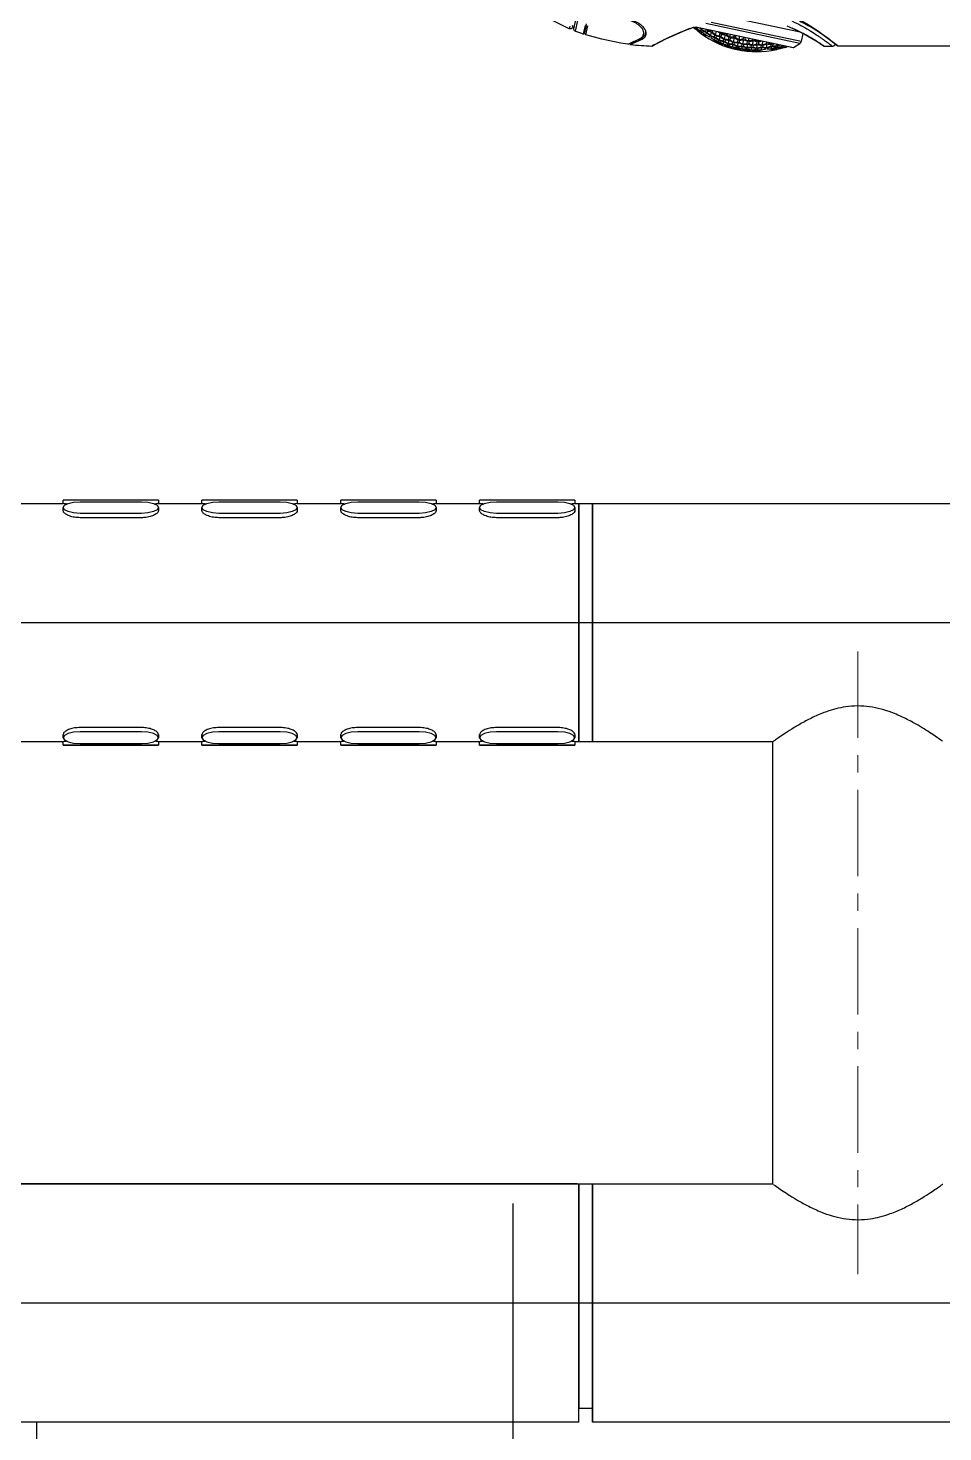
# Model space of a CAD drawing. Header units: millimetres. Extents: x 0 to 4679, y -4094 to -981.
# Drawn here: x 4151.5 to 4285.9, y -3221.5 to -3015.2 of the extents above; entities that cross this region are included whole.
import ezdxf
from ezdxf.lldxf.tags import DXFTag

# ---------------------------------------------------------------- set-up
doc = ezdxf.new("R2010")
doc.units = ezdxf.units.MM
doc.linetypes.add('CENTERX2', pattern=[20.32, 12.7, -2.54, 2.54, -2.54])
doc.layers.add('내부선 및 부속', color=4, linetype='Continuous')
doc.layers.add('중심선', color=1, linetype='DASHED')
tags = doc.linetypes.add('DASHDOT', pattern=[70, 31, -13, 13, -13]).pattern_tags.tags
tags[10:11] = [DXFTag(74, 4), DXFTag(75, 0), DXFTag(340, '0'), DXFTag(46, 0.0), DXFTag(50, 0.0), DXFTag(44, 0.0), DXFTag(45, 0.0)]
tags[8:9] = [DXFTag(74, 4), DXFTag(75, 0), DXFTag(340, '0'), DXFTag(46, 0.0), DXFTag(50, 0.0), DXFTag(44, 0.0), DXFTag(45, 0.0)]
tags[6:7] = [DXFTag(74, 4), DXFTag(75, 0), DXFTag(340, '0'), DXFTag(46, 0.0), DXFTag(50, 0.0), DXFTag(44, 0.0), DXFTag(45, 0.0)]
tags[4:5] = [DXFTag(74, 4), DXFTag(75, 0), DXFTag(340, '0'), DXFTag(46, 0.0), DXFTag(50, 0.0), DXFTag(44, 0.0), DXFTag(45, 0.0)]
tags = doc.linetypes.add('DASHED', pattern=[25.72, 12.86, -12.86]).pattern_tags.tags
tags[6:7] = [DXFTag(74, 4), DXFTag(75, 0), DXFTag(340, '0'), DXFTag(46, 0.0), DXFTag(50, 0.0), DXFTag(44, 0.0), DXFTag(45, 0.0)]
tags[4:5] = [DXFTag(74, 4), DXFTag(75, 0), DXFTag(340, '0'), DXFTag(46, 0.0), DXFTag(50, 0.0), DXFTag(44, 0.0), DXFTag(45, 0.0)]

# ---------------------------------------------------------------- blocks, each defined once
blk = doc.blocks.new('844')
at = {"layer": '내부선 및 부속', "linetype": 'Continuous'}
for p, q in [((14107.6, -10128.19), (14102.99, -10125.91)), ((14107.69, -10127.79), (14107.6, -10128.19)), ((14107.62, -10128.2), (14107.6, -10128.19)), ((14107.66, -10128.2), (14107.62, -10128.2)), ((14107.69, -10128.21), (14107.66, -10128.2)), ((14107.72, -10128.21), (14107.69, -10128.21)), ((14107.76, -10128.21), (14107.72, -10128.21)), ((14107.8, -10128.2), (14107.76, -10128.21)), ((14107.83, -10128.18), (14107.8, -10128.2)), ((14107.87, -10128.17), (14107.83, -10128.18)), ((14107.9, -10128.15), (14107.87, -10128.17)), ((14107.93, -10128.12), (14107.9, -10128.15)), ((14107.95, -10128.09), (14107.93, -10128.12)), ((14107.98, -10128.05), (14107.95, -10128.09)), ((14108.22, -10128.21), (14108.07, -10127.69)), ((14108.54, -10126.66), (14108.22, -10128.21)), ((14108.52, -10128.55), (14108.87, -10126.97)), ((14109.74, -10128.74), (14109.97, -10127.68)), ((14110.09, -10127.45), (14109.84, -10128.73)), ((14110.06, -10127.71), (14109.84, -10128.73)), ((14110.04, -10129.07), (14110.34, -10127.75)), ((14125.94, -10127.97), (14124.28, -10128.6)), ((14126.15, -10127.91), (14140.52, -10130.96)), ((14126.18, -10127.9), (14140.56, -10130.95)), ((14126.31, -10128.31), (14126.34, -10128.17)), ((14126.43, -10128.21), (14126.48, -10127.98)), ((14127.12, -10128.35), (14127.17, -10128.12)), ((14141.47, -10130.36), (14127.68, -10127.43)), ((14127.84, -10128.34), (14127.85, -10128.27)), ((14141.69, -10130.05), (14128.46, -10127.24)), ((14141.55, -10128.7), (14131.96, -10126.66)), ((14140.93, -10128.39), (14139.62, -10127.82)), ((14144.85, -10129.08), (14143.23, -10127.99)), ((14109.69, -10128.96), (14109.74, -10128.74)), ((14109.83, -10128.79), (14109.84, -10128.73)), ((14109.85, -10128.87), (14109.83, -10128.79)), ((14109.88, -10128.94), (14109.85, -10128.87)), ((14109.93, -10129.01), (14109.88, -10128.94)), ((14110, -10129.05), (14109.93, -10129.01)), ((14110.04, -10129.07), (14110, -10129.05)), ((14112.37, -10129.73), (14110.04, -10129.07)), ((14115.19, -10130.3), (14112.37, -10129.73)), ((14116.21, -10130.45), (14115.19, -10130.3)), ((14116.65, -10130.3), (14116.44, -10130.39)), ((14116.57, -10130.5), (14118.21, -10129.76)), ((14116.62, -10130.31), (14116.57, -10130.5)), ((14117, -10130.14), (14116.65, -10130.3)), ((14117.48, -10129.92), (14117, -10130.14)), ((14118.06, -10129.64), (14117.48, -10129.92)), ((14117.92, -10129.66), (14118.03, -10129.6)), ((14117.99, -10129.66), (14117.92, -10129.66)), ((14118.05, -10129.64), (14117.99, -10129.66)), ((14118.4, -10129.44), (14118.05, -10129.64)), ((14118.27, -10129.51), (14118.21, -10129.76)), ((14118.65, -10129.17), (14118.4, -10129.44)), ((14118.81, -10128.88), (14118.65, -10129.17)), ((14118.83, -10128.79), (14118.81, -10128.88)), ((14118.85, -10128.68), (14118.83, -10128.79)), ((14118.83, -10128.79), (14118.83, -10128.79)), ((14120.9, -10130.15), (14120.32, -10130.45)), ((14121.74, -10129.73), (14120.9, -10130.15)), ((14122.86, -10129.2), (14121.74, -10129.73)), ((14124.28, -10128.6), (14122.86, -10129.2)), ((14126.52, -10128.32), (14126.49, -10128.45)), ((14126.91, -10128.85), (14126.9, -10128.85)), ((14126.91, -10128.85), (14126.9, -10128.87)), ((14126.96, -10128.59), (14126.91, -10128.83)), ((14126.92, -10128.83), (14126.91, -10128.83)), ((14126.98, -10128.53), (14127.02, -10128.34)), ((14127, -10128.9), (14127.06, -10128.64)), ((14127.2, -10128.47), (14127.16, -10128.67)), ((14127.57, -10129.09), (14127.55, -10129.21)), ((14127.67, -10129.11), (14127.75, -10128.73)), ((14127.68, -10128.61), (14127.73, -10128.35)), ((14127.91, -10128.47), (14127.86, -10128.73)), ((14128.23, -10129.37), (14128.27, -10129.18)), ((14128.37, -10129.18), (14128.48, -10128.66)), ((14128.41, -10128.53), (14128.44, -10128.39)), ((14128.46, -10129.28), (14128.42, -10129.47)), ((14128.64, -10128.44), (14128.59, -10128.64)), ((14128.95, -10129.37), (14129, -10129.11)), ((14128.95, -10129.84), (14129.03, -10129.47)), ((14129.04, -10129.93), (14129.02, -10130.01)), ((14129.11, -10129.1), (14129.22, -10128.56)), ((14129.19, -10129.21), (14129.13, -10129.47)), ((14129.52, -10130.03), (14129.56, -10129.85)), ((14129.67, -10129.84), (14129.77, -10129.34)), ((14129.69, -10129.22), (14129.76, -10128.9)), ((14129.75, -10129.93), (14129.71, -10130.12)), ((14129.87, -10128.86), (14129.91, -10128.71)), ((14129.95, -10128.98), (14129.88, -10129.31)), ((14130.25, -10129.97), (14130.3, -10129.72)), ((14130.26, -10130.42), (14130.33, -10130.06)), ((14130.41, -10129.69), (14130.55, -10129.04)), ((14130.5, -10129.79), (14130.44, -10130.04)), ((14130.47, -10128.91), (14130.49, -10128.83)), ((14130.69, -10128.87), (14130.67, -10128.99)), ((14130.84, -10130.55), (14130.88, -10130.37)), ((14130.99, -10130.35), (14131.09, -10129.86)), ((14131.01, -10129.75), (14131.08, -10129.43)), ((14131.19, -10129.38), (14131.28, -10129)), ((14131.27, -10129.5), (14131.21, -10129.82)), ((14131.59, -10130.41), (14131.64, -10130.17)), ((14131.75, -10130.13), (14131.89, -10129.49)), ((14131.84, -10130.22), (14131.78, -10130.47)), ((14131.81, -10129.37), (14131.86, -10129.12)), ((14132.06, -10129.16), (14132, -10129.43)), ((14132.34, -10130.71), (14132.45, -10130.22)), ((14132.36, -10130.13), (14132.43, -10129.81)), ((14132.55, -10129.75), (14132.65, -10129.29)), ((14132.63, -10129.85), (14132.56, -10130.17)), ((14133.12, -10130.42), (14133.26, -10129.78)), ((14133.17, -10129.68), (14133.23, -10129.41)), ((14133.43, -10129.45), (14133.38, -10129.71)), ((14133.75, -10130.36), (14133.81, -10130.04)), ((14133.93, -10129.96), (14134.01, -10129.58)), ((14134.02, -10130.06), (14133.95, -10130.38)), ((14134.52, -10130.56), (14134.66, -10129.92)), ((14134.57, -10129.82), (14134.6, -10129.7)), ((14134.8, -10129.75), (14134.78, -10129.83)), ((14135.16, -10130.43), (14135.23, -10130.11)), ((14135.35, -10130.02), (14135.38, -10129.87)), ((14135.44, -10130.1), (14135.37, -10130.43)), ((14135.95, -10130.55), (14136.07, -10130.02)), ((14136.61, -10130.35), (14136.65, -10130.14)), ((14136.85, -10130.18), (14136.82, -10130.32)), ((14137.42, -10130.38), (14137.44, -10130.31)), ((14140.56, -10130.95), (14141.47, -10130.36)), ((14142.11, -10128.98), (14140.93, -10128.39)), ((14141.93, -10128.89), (14141.69, -10130.05)), ((14141.94, -10128.82), (14141.97, -10128.84)), ((14143.11, -10129.55), (14142.11, -10128.98)), ((14143.9, -10130.03), (14143.11, -10129.55)), ((14144.47, -10130.4), (14143.9, -10130.03)), ((14146.03, -10129.96), (14144.85, -10129.08)), ((14146.72, -10130.5), (14146.03, -10129.96)), ((14116.21, -10130.45), (14116.35, -10130.38)), ((14116.23, -10130.45), (14116.21, -10130.45)), ((14116.3, -10130.45), (14116.23, -10130.45)), ((14116.37, -10130.43), (14116.3, -10130.45)), ((14116.35, -10130.38), (14116.35, -10130.38)), ((14116.44, -10130.39), (14116.37, -10130.43)), ((14119.72, -10130.73), (14119.84, -10130.66)), ((14119.87, -10130.69), (14119.98, -10130.63)), ((14120.32, -10130.45), (14119.98, -10130.63)), ((14130.14, -10130.5), (14130.15, -10130.42)), ((14130.35, -10130.49), (14130.33, -10130.57)), ((14131.08, -10130.43), (14131.04, -10130.61)), ((14131.47, -10130.94), (14131.49, -10130.86)), ((14131.6, -10130.85), (14131.67, -10130.49)), ((14131.69, -10130.91), (14131.67, -10130.99)), ((14132.19, -10130.92), (14132.23, -10130.74)), ((14132.43, -10130.78), (14132.39, -10130.96)), ((14132.84, -10131.24), (14132.86, -10131.16)), ((14132.95, -10130.72), (14133.01, -10130.47)), ((14132.97, -10131.14), (14133.04, -10130.78)), ((14133.06, -10131.19), (14133.04, -10131.27)), ((14133.21, -10130.5), (14133.16, -10130.75)), ((14133.58, -10131.15), (14133.62, -10130.97)), ((14133.73, -10130.93), (14133.83, -10130.44)), ((14133.82, -10130.99), (14133.78, -10131.17)), ((14134.24, -10131.4), (14134.26, -10131.32)), ((14134.35, -10130.87), (14134.4, -10130.62)), ((14134.37, -10131.29), (14134.44, -10130.93)), ((14134.46, -10131.33), (14134.45, -10131.41)), ((14134.61, -10130.63), (14134.56, -10130.88)), ((14134.99, -10131.24), (14135.03, -10131.05)), ((14135.14, -10131.01), (14135.25, -10130.5)), ((14135.24, -10131.05), (14135.2, -10131.24)), ((14135.67, -10131.42), (14135.68, -10131.34)), ((14135.78, -10130.88), (14135.83, -10130.63)), ((14135.8, -10131.3), (14135.87, -10130.93)), ((14136.05, -10130.61), (14135.99, -10130.87)), ((14136.43, -10131.18), (14136.47, -10130.99)), ((14136.59, -10130.93), (14136.7, -10130.41)), ((14136.69, -10130.97), (14136.65, -10131.15)), ((14137.24, -10130.73), (14137.3, -10130.46)), ((14137.26, -10131.15), (14137.34, -10130.77)), ((14137.33, -10131.29), (14137.36, -10131.17)), ((14137.52, -10130.43), (14137.46, -10130.69)), ((14137.91, -10130.95), (14137.95, -10130.76)), ((14137.96, -10131.23), (14138.01, -10130.97)), ((14138.07, -10131.2), (14138.06, -10131.2)), ((14138.06, -10131.24), (14138.06, -10131.22)), ((14138.08, -10131.22), (14138.06, -10131.22)), ((14138.07, -10130.68), (14138.12, -10130.45)), ((14138.12, -10130.96), (14138.07, -10131.2)), ((14138.17, -10130.71), (14138.13, -10130.91)), ((14138.61, -10131.03), (14138.64, -10130.9)), ((14138.76, -10130.83), (14138.81, -10130.6)), ((14138.86, -10130.84), (14138.83, -10130.97)), ((14139.35, -10130.91), (14139.36, -10130.88)), ((14139.48, -10130.82), (14139.49, -10130.74)), ((14139.58, -10130.81), (14139.58, -10130.84)), ((14144.8, -10130.62), (14144.47, -10130.4)), ((14144.91, -10130.69), (14144.8, -10130.62)), ((14144.94, -10130.65), (14145.08, -10130.74)), ((14145.08, -10130.74), (14146.25, -10130.74)), ((14146.94, -10130.67), (14146.72, -10130.5)), ((14146.75, -10130.43), (14146.81, -10130.48)), ((14146.9, -10130.55), (14147.13, -10130.74)), ((14147, -10130.71), (14146.94, -10130.67)), ((14147.07, -10130.74), (14147, -10130.71)), ((14147.13, -10130.74), (14147.07, -10130.74)), ((14148.38, -10130.74), (14147.13, -10130.74)), ((14154.58, -10130.74), (14148.38, -10130.74)), ((14160.67, -10130.74), (14154.58, -10130.74)), ((14171.71, -10130.74), (14160.67, -10130.74))]:
    blk.add_line(p, q, dxfattribs=at)
for centre, radius, start, end in [((14108.7, -10128.08), 0.5, 195.9377, 249.611), ((14132.43, -10119.7), 10.59, 231.6893, 234.569), ((14132.32, -10119.69), 10.5, 232.2147, 235.0948), ((14134.78, -10119.79), 11.9, 223.1175, 224.7958), ((14134.89, -10119.8), 11.93, 222.8423, 224.406), ((14134.83, -10119.85), 11.85, 224.4073, 224.8579), ((14131.88, -10119.73), 10.08, 237.3062, 238.0259), ((14131.84, -10119.79), 10, 238.0235, 240.9178), ((14135.46, -10119.93), 11.92, 222.8111, 224.8613), ((14135.57, -10119.94), 11.92, 222.8759, 224.4839), ((14135.51, -10120), 11.84, 224.4853, 224.8773), ((14136.12, -10120.07), 11.78, 223.7291, 224.5865), ((14136.22, -10120.08), 11.77, 223.9404, 224.2195), ((14136.2, -10120.1), 11.74, 224.2195, 224.5519), ((14120.75, -10095.68), 35.06, 249.5998, 251.6275), ((14051.06, -9987.38), 157.21, 294.5425, 295.1694), ((14118.13, -10128.63), 0.714, 348.6178, 357.7382), ((14118.15, -10128.63), 0.696, 347.0459, 348.5696), ((14117.96, -10128.88), 0.937, 3.0118, 5.9866), ((14132.37, -10119.78), 10.49, 234.5726, 235.2556), ((14134.26, -10119.9), 11.59, 227.2376, 227.7383), ((14134.17, -10120), 11.46, 227.7328, 230.5795), ((14134.29, -10119.99), 11.51, 227.3109, 230.1391), ((14131.96, -10119.79), 10.12, 237.4414, 240.3137), ((14135.14, -10117.57), 13.98, 233.9264, 282.0736), ((14135.14, -10117.57), 13.98, 233.9246, 282.0754), ((14134.2, -10120.1), 11.37, 230.1989, 230.7116), ((14131.92, -10119.86), 10.04, 240.3166, 241.0253), ((14132.51, -10120.04), 10.43, 238.1333, 241.5903), ((14134.93, -10120.07), 11.64, 227.4563, 227.9039), ((14131.44, -10119.78), 9.6, 243.2314, 243.9671), ((14134.86, -10120.14), 11.54, 227.9018, 230.8403), ((14134.97, -10120.14), 11.57, 227.4907, 230.4162), ((14131.52, -10119.85), 9.64, 243.3746, 246.3031), ((14131.42, -10119.82), 9.55, 243.9654, 246.9058), ((14134.89, -10120.24), 11.44, 230.4224, 230.8824), ((14131.5, -10119.9), 9.59, 246.3053, 247.0243), ((14132.07, -10120.12), 10.01, 243.9439, 247.4456), ((14135.61, -10120.2), 11.6, 227.3632, 227.7591), ((14135.52, -10120.3), 11.47, 227.7525, 230.7662), ((14131.07, -10119.75), 9.17, 249.3903, 250.1168), ((14135.66, -10120.27), 11.51, 227.3543, 230.3475), ((14131.15, -10119.82), 9.24, 249.4991, 252.534), ((14131.06, -10119.78), 9.14, 250.116, 253.1598), ((14135.57, -10120.37), 11.38, 230.354, 230.7663), ((14131.71, -10120.08), 9.7, 249.8855, 250.5479), ((14131.14, -10119.84), 9.21, 252.5354, 253.2367), ((14135.08, -10120.5), 11.17, 233.3857, 236.7147), ((14131.79, -10120.13), 9.74, 249.9677, 252.8608), ((14136.31, -10120.28), 11.47, 226.9472, 227.2896), ((14131.7, -10120.1), 9.67, 250.5473, 253.4474), ((14136.22, -10120.38), 11.33, 227.2824, 230.4037), ((14136.36, -10120.35), 11.36, 226.8914, 229.9929), ((14131.79, -10120.16), 9.72, 252.8621, 253.5084), ((14132.36, -10120.35), 10.09, 250.2256, 250.8441), ((14135.14, -10117.57), 13.86, 243.8093, 248.8577), ((14135.72, -10120.54), 11.16, 233.1757, 233.5974), ((14132.45, -10120.4), 10.12, 250.2891, 253.0872), ((14136.27, -10120.45), 11.23, 230, 230.3629), ((14132.35, -10120.38), 10.06, 250.8435, 253.6472), ((14135.66, -10120.62), 11.07, 233.5942, 236.5354), ((14131.37, -10119.99), 9.39, 256.0595, 256.6937), ((14135.77, -10120.61), 11.07, 233.1558, 236.0876), ((14131.46, -10120.03), 9.46, 256.1056, 259.1165), ((14131.37, -10119.99), 9.39, 256.694, 259.7092), ((14136.93, -10120.44), 11.08, 227.4641, 229.719), ((14132.44, -10120.43), 10.09, 253.0883, 253.697), ((14135.72, -10120.69), 10.98, 236.0913, 236.5294), ((14135.21, -10120.74), 10.92, 239.146, 239.6279), ((14137.02, -10120.45), 11.03, 228.0007, 229.3224), ((14131.46, -10120.03), 9.46, 259.1169, 259.7275), ((14132.02, -10120.28), 9.85, 256.171, 256.7726), ((14135.17, -10120.8), 10.85, 239.6257, 242.4465), ((14135.28, -10120.8), 10.85, 239.1528, 241.9658), ((14132.11, -10120.32), 9.9, 256.2108, 259.0858), ((14136.42, -10120.61), 10.97, 232.7125, 233.0914), ((14132.02, -10120.28), 9.85, 256.7729, 259.6508), ((14136.98, -10120.49), 10.98, 229.3233, 229.6299), ((14136.36, -10120.68), 10.88, 233.0879, 236.1419), ((14131.06, -10119.78), 9.15, 262.5765, 266.3432), ((14136.47, -10120.68), 10.86, 232.6526, 235.6984), ((14131.15, -10119.83), 9.24, 262.5675, 266.3004), ((14132.11, -10120.32), 9.9, 259.0861, 259.6718), ((14135.9, -10120.83), 10.77, 238.9084, 239.3615), ((14136.42, -10120.75), 10.77, 235.7025, 236.1023), ((14131.7, -10120.12), 9.66, 262.3455, 262.9042), ((14135.86, -10120.89), 10.7, 239.3592, 242.2572), ((14135.97, -10120.89), 10.69, 238.8872, 241.7785), ((14131.79, -10120.14), 9.74, 262.3492, 265.3506), ((14131.7, -10120.1), 9.68, 262.9055, 265.9073), ((14137.14, -10120.64), 10.68, 231.9298, 232.2585), ((14137.08, -10120.71), 10.58, 232.2545, 235.4743), ((14137.19, -10120.7), 10.55, 231.8201, 235.0335), ((14135.94, -10120.95), 10.63, 241.7813, 242.2507), ((14132.35, -10120.39), 10.05, 262.1961, 262.7465), ((14131.79, -10120.12), 9.76, 265.3498, 265.886), ((14132.36, -10120.37), 10.07, 262.7476, 265.6181), ((14136.6, -10120.89), 10.53, 238.4522, 238.8748), ((14137.13, -10120.78), 10.45, 235.0382, 235.3934), ((14136.57, -10120.95), 10.46, 238.8722, 241.8885), ((14131.39, -10119.82), 9.57, 268.8507, 272.5211), ((14136.67, -10120.94), 10.43, 238.398, 241.4084), ((14131.48, -10119.86), 9.64, 268.7992, 272.4416), ((14136.64, -10121), 10.36, 241.4115, 241.8556), ((14132.04, -10120.16), 9.97, 268.3638, 268.8598), ((14132.04, -10120.11), 10.02, 268.8621, 271.8646), ((14132.13, -10120.16), 10.06, 268.3399, 271.3454), ((14137.32, -10120.89), 10.17, 237.7255, 238.1116), ((14137.28, -10120.96), 10.09, 238.1086, 241.2983), ((14137.38, -10120.94), 10.05, 237.6286, 240.8142), ((14132.13, -10120.12), 10.11, 271.3437, 271.8177), ((14136.85, -10121.1), 10.13, 244.2489, 244.7235), ((14137.35, -10121.01), 9.98, 240.8179, 241.2316), ((14136.83, -10121.14), 10.08, 244.7219, 247.7188), ((14131.7, -10119.76), 10.03, 274.853, 278.4597), ((14136.93, -10121.13), 10.04, 244.2095, 247.2035), ((14131.79, -10119.8), 10.09, 274.7748, 278.3578), ((14132.36, -10120.05), 10.4, 274.2114, 277.6732), ((14137.54, -10121.13), 9.66, 243.6432, 247.2774), ((14137.65, -10121.15), 9.57, 243.4789, 247.1493), ((14132, -10119.62), 10.52, 280.6092, 284.184), ((14132.08, -10119.63), 10.61, 280.529, 284.0729), ((14137.86, -10121.25), 9.24, 249.6996, 253.4325), ((14137.96, -10121.25), 9.15, 249.6568, 253.4235), ((14132.25, -10119.45), 11.02, 286.3714, 287.9997), ((14132.33, -10119.46), 11.08, 286.281, 288.5359), ((14132.91, -10119.66), 11.31, 285.6399, 289.1151), ((14137.96, -10121.24), 9.15, 262.8412, 266.611), ((14133.13, -10119.44), 11.75, 291.4482, 292.0597), ((14133.22, -10119.46), 11.78, 291.4135, 292.2712), ((14141.2, -10129.94), 0.5, 303, 348), ((14120.61, -10097.1), 33.63, 263.1097, 268.4819), ((14137.48, -10164.3), 37.98, 117.3521, 117.6765), ((14135.24, -10120.86), 10.79, 241.9685, 242.4625), ((14132.68, -10120.54), 10.18, 256.2511, 259.6174), ((14135.14, -10117.57), 13.86, 249.7125, 254.682), ((14132.77, -10120.57), 10.21, 256.2864, 259.071), ((14132.77, -10120.57), 10.21, 259.0712, 259.6406), ((14135.45, -10120.98), 10.64, 244.865, 245.3712), ((14135.43, -10121.03), 10.59, 245.3698, 248.1613), ((14135.53, -10121.03), 10.59, 244.871, 247.6577), ((14132.45, -10120.41), 10.11, 262.2077, 265.079), ((14135.52, -10121.07), 10.54, 247.6595, 248.1773), ((14132.45, -10120.39), 10.13, 265.0784, 265.6126), ((14133.01, -10120.63), 10.32, 262.1051, 262.6517), ((14136.14, -10121.06), 10.44, 244.6394, 245.1297), ((14135.14, -10117.57), 13.86, 255.528, 260.472), ((14133.02, -10120.61), 10.34, 262.6527, 265.436), ((14133.11, -10120.64), 10.37, 262.123, 264.9079), ((14136.13, -10121.1), 10.39, 245.1282, 248.0014), ((14136.23, -10121.1), 10.37, 244.625, 247.4942), ((14133.11, -10120.62), 10.39, 264.9073, 265.4429), ((14136.21, -10121.14), 10.32, 247.4962, 248.0026), ((14135.75, -10121.16), 10.41, 250.594, 251.1287), ((14132.69, -10120.42), 10.3, 268.0468, 268.5534), ((14135.74, -10121.18), 10.39, 251.1282, 253.9058), ((14135.84, -10121.18), 10.37, 250.6073, 253.3834), ((14132.69, -10120.37), 10.35, 268.5554, 271.4324), ((14132.79, -10120.42), 10.37, 268.0414, 270.9224), ((14135.83, -10121.2), 10.35, 253.3844, 253.93), ((14132.79, -10120.37), 10.42, 270.9209, 271.4112), ((14133.36, -10120.64), 10.52, 267.8569, 268.3757), ((14136.91, -10121.17), 10, 247.2058, 247.702), ((14136.44, -10121.21), 10.16, 250.4399, 250.9733), ((14135.14, -10117.57), 13.86, 261.318, 266.2875), ((14133.36, -10120.59), 10.56, 268.3776, 271.1712), ((14133.46, -10120.61), 10.59, 267.8387, 270.6307), ((14136.44, -10121.24), 10.13, 250.9727, 253.8365), ((14136.54, -10121.26), 10.07, 250.3819, 253.2521), ((14132.46, -10120.06), 10.46, 274.1125, 277.5512), ((14133.46, -10120.56), 10.64, 270.6293, 271.135), ((14136.53, -10121.28), 10.05, 253.2533, 253.8039), ((14136.08, -10121.27), 10.21, 256.3594, 256.9288), ((14133.03, -10120.33), 10.63, 273.7493, 274.2187), ((14136.08, -10121.27), 10.21, 256.929, 259.7136), ((14136.18, -10121.28), 10.18, 256.3826, 259.7489), ((14133.03, -10120.26), 10.69, 274.2215, 277.1128), ((14133.12, -10120.31), 10.7, 273.7428, 276.6408), ((14137.15, -10121.26), 9.76, 250.114, 250.6502), ((14137.14, -10121.28), 9.74, 250.6494, 253.6508), ((14137.25, -10121.27), 9.68, 250.0927, 253.0945), ((14133.11, -10120.24), 10.77, 276.6385, 277.0916), ((14133.7, -10120.53), 10.79, 273.5375, 274.0315), ((14137.24, -10121.3), 9.66, 253.0958, 253.6545), ((14136.78, -10121.31), 9.9, 256.3282, 256.9139), ((14135.14, -10117.57), 13.86, 267.1423, 272.1907), ((14133.7, -10120.46), 10.85, 274.0342, 276.8472), ((14133.79, -10120.51), 10.85, 273.5535, 276.3742), ((14132.66, -10119.89), 10.83, 279.9001, 283.3513), ((14136.78, -10121.31), 9.9, 256.9142, 259.7892), ((14136.88, -10121.32), 9.85, 256.3492, 259.2271), ((14132.74, -10119.89), 10.9, 279.8613, 283.2899), ((14133.78, -10120.44), 10.92, 276.372, 276.854), ((14136.88, -10121.32), 9.85, 259.2274, 259.8291), ((14136.44, -10121.28), 10.09, 262.303, 262.9117), ((14133.33, -10120.12), 11.04, 279.4728, 282.8479), ((14136.44, -10121.25), 10.12, 262.9128, 265.7109), ((14136.54, -10121.27), 10.06, 262.3528, 265.1565), ((14133.41, -10120.11), 11.09, 279.4678, 282.8266), ((14137.49, -10121.31), 9.46, 256.273, 259.8942), ((14137.59, -10121.31), 9.39, 256.2911, 259.9401), ((14136.54, -10121.24), 10.09, 265.1559, 265.7744), ((14133.99, -10120.27), 11.17, 279.2853, 282.6143), ((14137.14, -10121.3), 9.72, 262.4916, 263.1379), ((14137.15, -10121.27), 9.74, 263.1392, 266.0323), ((14137.25, -10121.28), 9.67, 262.5526, 265.4527), ((14132.99, -10119.65), 11.38, 285.6028, 289.0557), ((14137.25, -10121.25), 9.7, 265.4521, 266.1145), ((14133.58, -10119.87), 11.46, 285.2365, 288.652), ((14136.9, -10121.14), 10.01, 268.5544, 272.0561), ((14133.66, -10119.86), 11.51, 285.2401, 288.6396), ((14137.86, -10121.25), 9.23, 262.7655, 266.5012), ((14134.26, -10120.03), 11.52, 285.1202, 288.5156), ((14136.53, -10120.9), 10.43, 274.4097, 277.8667), ((14137.51, -10121.14), 9.63, 268.9792, 272.6263), ((14134.34, -10120.02), 11.56, 285.1618, 288.5464), ((14137.61, -10121.13), 9.56, 269.0956, 272.7713), ((14134.96, -10120.26), 11.37, 285.2884, 285.8011), ((14137.14, -10120.96), 10.04, 274.9747, 275.6834), ((14133.78, -10119.58), 11.91, 291.1249, 293.1248), ((14134.92, -10120.13), 11.51, 285.8609, 288.6891), ((14135.03, -10120.18), 11.46, 285.4213, 288.2662), ((14137.25, -10120.94), 10, 275.0822, 277.9765), ((14137.13, -10120.89), 10.12, 275.6864, 278.5586), ((14133.88, -10119.59), 11.92, 291.1387, 293.1889), ((14134.99, -10120.06), 11.58, 288.2603, 288.7623), ((14137.24, -10120.87), 10.08, 277.9741, 278.6938), ((14136.76, -10120.72), 10.49, 280.7444, 281.4274), ((14134.48, -10119.78), 11.85, 291.1421, 291.5927), ((14136.85, -10120.66), 10.5, 280.9053, 283.8016), ((14136.74, -10120.62), 10.59, 281.431, 284.3107), ((14134.45, -10119.7), 11.93, 291.594, 293.172), ((14134.56, -10119.74), 11.9, 291.2046, 293.1048), ((14136.82, -10120.56), 10.6, 283.7985, 284.4859), ((14135.14, -10117.57), 13.99, 287.5421, 288.5089), ((14135.16, -10119.87), 11.77, 291.5059, 292.0207), ((14135.15, -10119.85), 11.8, 292.0205, 292.2193), ((14135.25, -10119.89), 11.75, 291.6163, 292.0015), ((14140.53, -10130.91), 0.05, 258, 303), ((14115.96, -10173.55), 51.77, 55.9578, 56.2626), ((14126.74, -10155.54), 32.1, 51.1077, 51.3133)]:
    blk.add_arc(centre, radius, start, end, dxfattribs=at)
for points, knots in [([(14118.03, -10129.6), (14118.15, -10129.53), (14118.3, -10129.42), (14118.44, -10129.22), (14118.51, -10129.07), (14118.55, -10128.91), (14118.55, -10128.68), (14118.45, -10128.36), (14118.2, -10127.99), (14117.82, -10127.64), (14117.3, -10127.3), (14116.9, -10127.13), (14116.68, -10127.04)], [0, 0, 0, 0, 0.105037, 0.15173, 0.196282, 0.240322, 0.285513, 0.384941, 0.503456, 0.644728, 0.810343, 1, 1, 1, 1]), ([(14118.89, -10128.78), (14118.87, -10128.61), (14118.73, -10128.24), (14118.31, -10127.74), (14117.66, -10127.28), (14117.14, -10127.04), (14116.85, -10126.93)], [0, 0, 0, 0, 0.177703, 0.399935, 0.673948, 1, 1, 1, 1]), ([(14120.03, -10130.56), (14120.31, -10130.41), (14120.79, -10130.16), (14121.5, -10129.8), (14122.18, -10129.47), (14122.96, -10129.11), (14124.14, -10128.59), (14125.07, -10128.22), (14125.72, -10127.99)], [0, 0, 0, 0, 0.152957, 0.258738, 0.381622, 0.519218, 0.669117, 1, 1, 1, 1]), ([(14140.29, -10128.04), (14140.44, -10128.1), (14141, -10128.35), (14141.54, -10128.62), (14141.94, -10128.82)], [0, 0, 0, 0, 0.263775, 1, 1, 1, 1]), ([(14140.3, -10127.04), (14140.75, -10127.25), (14141.61, -10127.66), (14142.78, -10128.33), (14143.65, -10128.88), (14144.27, -10129.29), (14144.67, -10129.57), (14145.03, -10129.83), (14145.34, -10130.06), (14145.61, -10130.26), (14145.83, -10130.42), (14145.99, -10130.54), (14146.09, -10130.62), (14146.14, -10130.66), (14146.18, -10130.69), (14146.22, -10130.72), (14146.24, -10130.73), (14146.25, -10130.74), (14146.25, -10130.74)], [0, 0, 0, 0, 0.211728, 0.404723, 0.575778, 0.652341, 0.722334, 0.785212, 0.840583, 0.888147, 0.927715, 0.95895, 0.971254, 0.981249, 0.988978, 0.994576, 0.998185, 1, 1, 1, 1]), ([(14144.02, -10128.51), (14143.83, -10128.39), (14142.98, -10127.88), (14142.11, -10127.41), (14141.42, -10127.08)], [0, 0, 0, 0, 0.226887, 1, 1, 1, 1]), ([(14141.59, -10126.94), (14142.73, -10127.55), (14144.49, -10128.68), (14146.13, -10129.94), (14146.75, -10130.43)], [0, 0, 0, 0, 0.620614, 1, 1, 1, 1]), ([(14118.21, -10129.76), (14118.3, -10129.72), (14118.46, -10129.63), (14118.66, -10129.47), (14118.8, -10129.28), (14118.85, -10129.13), (14118.87, -10129.06)], [0, 0, 0, 0, 0.289594, 0.545968, 0.77848, 1, 1, 1, 1]), ([(14118.87, -10129.06), (14118.88, -10129.04), (14118.89, -10128.97), (14118.89, -10128.89), (14118.89, -10128.83)], [0, 0, 0, 0, 0.246432, 1, 1, 1, 1]), ([(14141.97, -10128.84), (14142.28, -10129.01), (14142.85, -10129.32), (14143.77, -10129.87), (14144.37, -10130.26), (14144.72, -10130.5)], [0, 0, 0, 0, 0.329673, 0.609313, 1, 1, 1, 1]), ([(14146.25, -10130.74), (14146.3, -10130.74), (14146.39, -10130.73), (14146.51, -10130.67), (14146.62, -10130.59), (14146.67, -10130.51), (14146.69, -10130.47)], [0, 0, 0, 0, 0.249674, 0.500116, 0.749522, 1, 1, 1, 1])]:
    blk.add_open_spline(points, degree=3, knots=knots, dxfattribs=at)
for points in [[(14119.72, -10130.73), (14119.77, -10130.73), (14119.82, -10130.71), (14119.87, -10130.69)], [(14144.91, -10130.69), (14144.96, -10130.72), (14145.02, -10130.74), (14145.08, -10130.74)]]:
    blk.add_open_spline(points, degree=3, dxfattribs=at)

msp = doc.modelspace()

# ---------------------------------------------------------------- linework, layer by layer
at = {"layer": '내부선 및 부속', "linetype": 'Continuous'}
for p, q in [((4150.21, -3085.08), (4156.67, -3085.08)), ((4156.64, -3085.09), (4156.64, -3084.58)), ((4156.64, -3086.14), (4156.64, -3085.67)), ((4168.14, -3084.58), (4159.14, -3084.58)), ((4159.14, -3084.81), (4168.14, -3084.81)), ((4168.14, -3086.52), (4159.14, -3086.52)), ((4170.61, -3085.08), (4177.07, -3085.08)), ((4170.64, -3084.58), (4170.64, -3085.09)), ((4170.64, -3085.67), (4170.64, -3086.14)), ((4177.04, -3085.09), (4177.04, -3084.58)), ((4177.04, -3086.14), (4177.04, -3085.67)), ((4188.54, -3084.58), (4179.54, -3084.58)), ((4179.54, -3084.81), (4188.54, -3084.81)), ((4188.54, -3086.52), (4179.54, -3086.52)), ((4191.01, -3085.08), (4197.47, -3085.08)), ((4191.04, -3084.58), (4191.04, -3085.09)), ((4191.04, -3085.67), (4191.04, -3086.14)), ((4197.44, -3085.09), (4197.44, -3084.58)), ((4197.44, -3086.14), (4197.44, -3085.67)), ((4208.94, -3084.58), (4199.94, -3084.58)), ((4199.94, -3084.81), (4208.94, -3084.81)), ((4208.94, -3086.52), (4199.94, -3086.52)), ((4211.41, -3085.08), (4217.87, -3085.08)), ((4211.44, -3084.58), (4211.44, -3085.09)), ((4211.44, -3085.67), (4211.44, -3086.14)), ((4217.84, -3085.09), (4217.84, -3084.58)), ((4217.84, -3086.14), (4217.84, -3085.67)), ((4229.34, -3084.58), (4220.34, -3084.58)), ((4220.34, -3084.81), (4229.34, -3084.81)), ((4229.34, -3086.52), (4220.34, -3086.52)), ((4231.81, -3085.08), (4232.44, -3085.08)), ((4231.84, -3084.58), (4231.84, -3085.09)), ((4231.84, -3085.67), (4231.84, -3086.14)), ((4232.44, -3085.08), (4234.44, -3085.08)), ((4232.44, -3102.58), (4232.44, -3085.08)), ((4232.44, -3085.08), (4232.44, -3120.08)), ((4234.44, -3085.08), (4312.44, -3085.08)), ((4234.44, -3102.58), (4234.44, -3085.08)), ((4234.44, -3085.08), (4234.44, -3120.08)), ((4168.14, -3087.16), (4159.14, -3087.16)), ((4188.54, -3087.16), (4179.54, -3087.16)), ((4208.94, -3087.16), (4199.94, -3087.16)), ((4229.34, -3087.16), (4220.34, -3087.16)), ((4232.44, -3120.08), (4232.44, -3102.58)), ((4234.44, -3120.08), (4234.44, -3102.58)), ((4156.64, -3119.49), (4156.64, -3119.02)), ((4168.14, -3118), (4159.14, -3118)), ((4168.14, -3118.64), (4159.14, -3118.64)), ((4170.64, -3119.02), (4170.64, -3119.49)), ((4177.04, -3119.49), (4177.04, -3119.02)), ((4188.54, -3118), (4179.54, -3118)), ((4188.54, -3118.64), (4179.54, -3118.64)), ((4191.04, -3119.02), (4191.04, -3119.49)), ((4197.44, -3119.49), (4197.44, -3119.02)), ((4208.94, -3118), (4199.94, -3118)), ((4208.94, -3118.64), (4199.94, -3118.64)), ((4211.44, -3119.02), (4211.44, -3119.49)), ((4217.84, -3119.49), (4217.84, -3119.02)), ((4229.34, -3118), (4220.34, -3118)), ((4229.34, -3118.64), (4220.34, -3118.64)), ((4231.84, -3119.02), (4231.84, -3119.49)), ((4156.67, -3120.08), (4150.21, -3120.08)), ((4156.64, -3120.58), (4156.64, -3120.08)), ((4159.14, -3120.35), (4168.14, -3120.35)), ((4168.14, -3120.58), (4159.14, -3120.58)), ((4159.14, -3120.59), (4168.14, -3120.59)), ((4177.07, -3120.08), (4170.61, -3120.08)), ((4170.64, -3120.08), (4170.64, -3120.58)), ((4177.04, -3120.58), (4177.04, -3120.08)), ((4179.54, -3120.35), (4188.54, -3120.35)), ((4188.54, -3120.58), (4179.54, -3120.58)), ((4179.54, -3120.59), (4188.54, -3120.59)), ((4197.47, -3120.08), (4191.01, -3120.08)), ((4191.04, -3120.08), (4191.04, -3120.58)), ((4197.44, -3120.58), (4197.44, -3120.08)), ((4199.94, -3120.35), (4208.94, -3120.35)), ((4208.94, -3120.58), (4199.94, -3120.58)), ((4199.94, -3120.59), (4208.94, -3120.59)), ((4217.87, -3120.08), (4211.41, -3120.08)), ((4211.44, -3120.08), (4211.44, -3120.58)), ((4217.84, -3120.58), (4217.84, -3120.08)), ((4220.34, -3120.35), (4229.34, -3120.35)), ((4229.34, -3120.58), (4220.34, -3120.58)), ((4220.34, -3120.59), (4229.34, -3120.59)), ((4232.44, -3120.08), (4231.81, -3120.08)), ((4231.84, -3120.08), (4231.84, -3120.58)), ((4234.44, -3120.08), (4232.44, -3120.08)), ((4260.94, -3120.08), (4234.44, -3120.08)), ((4260.94, -3185.08), (4260.94, -3120.08)), ((3890.44, -3185.08), (4232.44, -3185.08)), ((4232.19, -3185.08), (4065.74, -3185.08)), ((4232.44, -3185.08), (4234.44, -3185.08)), ((4232.44, -3192.18), (4232.44, -3185.08)), ((4232.44, -3185.08), (4232.44, -3217.34)), ((4234.44, -3185.08), (4260.94, -3185.08)), ((4234.44, -3192.18), (4234.44, -3185.08)), ((4234.44, -3185.08), (4234.44, -3220.08)), ((4232.44, -3220.08), (4232.44, -3192.18)), ((4234.44, -3220.08), (4234.44, -3192.18)), ((4232.44, -3215.34), (4232.44, -3218.08)), ((4234.44, -3218.08), (4232.44, -3218.08)), ((4232.44, -3220.08), (3890.44, -3220.08)), ((4152.74, -3220.08), (4152.74, -3222.96)), ((4312.44, -3220.08), (4234.44, -3220.08))]:
    msp.add_line(p, q, dxfattribs=at)
at = {"layer": '내부선 및 부속', "linetype": 'Continuous', "flags": 128}
for points in [[(4159.14, -3086.52), (4158.18, -3086.45), (4157.37, -3086.27), (4156.83, -3085.99), (4156.64, -3085.67), (4156.83, -3085.34), (4157.37, -3085.06), (4158.18, -3084.88), (4159.14, -3084.81)], [(4168.14, -3084.81), (4169.1, -3084.88), (4169.91, -3085.06), (4170.45, -3085.34), (4170.64, -3085.67), (4170.45, -3085.99), (4169.91, -3086.27), (4169.1, -3086.45), (4168.14, -3086.52)], [(4179.54, -3086.52), (4178.58, -3086.45), (4177.77, -3086.27), (4177.23, -3085.99), (4177.04, -3085.67), (4177.23, -3085.34), (4177.77, -3085.06), (4178.58, -3084.88), (4179.54, -3084.81)], [(4188.54, -3084.81), (4189.5, -3084.88), (4190.31, -3085.06), (4190.85, -3085.34), (4191.04, -3085.67), (4190.85, -3085.99), (4190.31, -3086.27), (4189.5, -3086.45), (4188.54, -3086.52)], [(4199.94, -3086.52), (4198.98, -3086.45), (4198.17, -3086.27), (4197.63, -3085.99), (4197.44, -3085.67), (4197.63, -3085.34), (4198.17, -3085.06), (4198.98, -3084.88), (4199.94, -3084.81)], [(4208.94, -3084.81), (4209.9, -3084.88), (4210.71, -3085.06), (4211.25, -3085.34), (4211.44, -3085.67), (4211.25, -3085.99), (4210.71, -3086.27), (4209.9, -3086.45), (4208.94, -3086.52)], [(4220.34, -3086.52), (4219.38, -3086.45), (4218.57, -3086.27), (4218.03, -3085.99), (4217.84, -3085.67), (4218.03, -3085.34), (4218.57, -3085.06), (4219.38, -3084.88), (4220.34, -3084.81)], [(4229.34, -3084.81), (4230.3, -3084.88), (4231.11, -3085.06), (4231.65, -3085.34), (4231.84, -3085.67), (4231.65, -3085.99), (4231.11, -3086.27), (4230.3, -3086.45), (4229.34, -3086.52)], [(4159.14, -3118.64), (4158.18, -3118.7), (4157.37, -3118.89), (4156.83, -3119.17), (4156.64, -3119.49), (4156.83, -3119.82), (4157.37, -3120.1), (4158.18, -3120.29), (4159.14, -3120.35)], [(4168.14, -3120.35), (4169.1, -3120.29), (4169.91, -3120.1), (4170.45, -3119.82), (4170.64, -3119.49), (4170.45, -3119.17), (4169.91, -3118.89), (4169.1, -3118.7), (4168.14, -3118.64)], [(4179.54, -3118.64), (4178.58, -3118.7), (4177.77, -3118.89), (4177.23, -3119.17), (4177.04, -3119.49), (4177.23, -3119.82), (4177.77, -3120.1), (4178.58, -3120.29), (4179.54, -3120.35)], [(4188.54, -3120.35), (4189.5, -3120.29), (4190.31, -3120.1), (4190.85, -3119.82), (4191.04, -3119.49), (4190.85, -3119.17), (4190.31, -3118.89), (4189.5, -3118.7), (4188.54, -3118.64)], [(4199.94, -3118.64), (4198.98, -3118.7), (4198.17, -3118.89), (4197.63, -3119.17), (4197.44, -3119.49), (4197.63, -3119.82), (4198.17, -3120.1), (4198.98, -3120.29), (4199.94, -3120.35)], [(4208.94, -3120.35), (4209.9, -3120.29), (4210.71, -3120.1), (4211.25, -3119.82), (4211.44, -3119.49), (4211.25, -3119.17), (4210.71, -3118.89), (4209.9, -3118.7), (4208.94, -3118.64)], [(4220.34, -3118.64), (4219.38, -3118.7), (4218.57, -3118.89), (4218.03, -3119.17), (4217.84, -3119.49), (4218.03, -3119.82), (4218.57, -3120.1), (4219.38, -3120.29), (4220.34, -3120.35)], [(4229.34, -3120.35), (4230.3, -3120.29), (4231.11, -3120.1), (4231.65, -3119.82), (4231.84, -3119.49), (4231.65, -3119.17), (4231.11, -3118.89), (4230.3, -3118.7), (4229.34, -3118.64)], [(4159.14, -3120.58), (4158.18, -3120.58), (4157.37, -3120.58), (4156.83, -3120.58), (4156.64, -3120.58), (4156.83, -3120.59), (4157.37, -3120.59), (4158.18, -3120.59), (4159.14, -3120.59)], [(4168.14, -3120.59), (4169.1, -3120.59), (4169.91, -3120.59), (4170.45, -3120.59), (4170.64, -3120.58), (4170.45, -3120.58), (4169.91, -3120.58), (4169.1, -3120.58), (4168.14, -3120.58)], [(4179.54, -3120.58), (4178.58, -3120.58), (4177.77, -3120.58), (4177.23, -3120.58), (4177.04, -3120.58), (4177.23, -3120.59), (4177.77, -3120.59), (4178.58, -3120.59), (4179.54, -3120.59)], [(4188.54, -3120.59), (4189.5, -3120.59), (4190.31, -3120.59), (4190.85, -3120.59), (4191.04, -3120.58), (4190.85, -3120.58), (4190.31, -3120.58), (4189.5, -3120.58), (4188.54, -3120.58)], [(4199.94, -3120.58), (4198.98, -3120.58), (4198.17, -3120.58), (4197.63, -3120.58), (4197.44, -3120.58), (4197.63, -3120.59), (4198.17, -3120.59), (4198.98, -3120.59), (4199.94, -3120.59)], [(4208.94, -3120.59), (4209.9, -3120.59), (4210.71, -3120.59), (4211.25, -3120.59), (4211.44, -3120.58), (4211.25, -3120.58), (4210.71, -3120.58), (4209.9, -3120.58), (4208.94, -3120.58)], [(4220.34, -3120.58), (4219.38, -3120.58), (4218.57, -3120.58), (4218.03, -3120.58), (4217.84, -3120.58), (4218.03, -3120.59), (4218.57, -3120.59), (4219.38, -3120.59), (4220.34, -3120.59)], [(4229.34, -3120.59), (4230.3, -3120.59), (4231.11, -3120.59), (4231.65, -3120.59), (4231.84, -3120.58), (4231.65, -3120.58), (4231.11, -3120.58), (4230.3, -3120.58), (4229.34, -3120.58)]]:
    msp.add_lwpolyline(points, dxfattribs=at)
at = {"layer": '내부선 및 부속', "linetype": 'Continuous'}
for centre, radius, start, end in [((4158.51, -4033.26), 948.67, 89.96224, 90.11323), ((4168.77, -4033.2), 948.62, 89.88676, 90.03776), ((4178.91, -4033.2), 948.62, 89.96224, 90.11324), ((4189.17, -4033.24), 948.66, 89.88677, 90.03776), ((4199.31, -4033.24), 948.65, 89.96224, 90.11323), ((4209.57, -4033.21), 948.63, 89.88676, 90.03776), ((4219.71, -4033.23), 948.65, 89.96224, 90.11323), ((4229.97, -4033.22), 948.64, 89.88677, 90.03776)]:
    msp.add_arc(centre, radius, start, end, dxfattribs=at)
for points, knots in [([(4157.2, -3085.15), (4157.14, -3085.15), (4156.89, -3085.12), (4156.68, -3085.09), (4156.67, -3085.09), (4156.67, -3085.09)], [0, 0, 0, 0, 0.159519, 0.668836, 1, 1, 1, 1]), ([(4159.14, -3087.16), (4158.86, -3087.15), (4158.3, -3087.12), (4157.55, -3086.92), (4156.99, -3086.65), (4156.67, -3086.37), (4156.67, -3086.2), (4156.67, -3086.14)], [0, 0, 0, 0, 0.213243, 0.426444, 0.641011, 0.856494, 1, 1, 1, 1]), ([(4170.61, -3086.14), (4170.62, -3086.17), (4170.65, -3086.29), (4170.43, -3086.54), (4169.95, -3086.83), (4169.26, -3087.06), (4168.61, -3087.15), (4168.24, -3087.16), (4168.14, -3087.16)], [0, 0, 0, 0, 0.070496, 0.28295, 0.496154, 0.711255, 0.926475, 1, 1, 1, 1]), ([(4170.61, -3085.09), (4170.62, -3085.09), (4170.65, -3085.08), (4170.48, -3085.11), (4170.2, -3085.14), (4170.09, -3085.15)], [0, 0, 0, 0, 0.162432, 0.669951, 1, 1, 1, 1]), ([(4177.6, -3085.15), (4177.54, -3085.15), (4177.29, -3085.12), (4177.08, -3085.09), (4177.07, -3085.09), (4177.07, -3085.09)], [0, 0, 0, 0, 0.15952, 0.668837, 1, 1, 1, 1]), ([(4179.54, -3087.16), (4179.26, -3087.15), (4178.7, -3087.12), (4177.95, -3086.92), (4177.39, -3086.65), (4177.07, -3086.37), (4177.07, -3086.2), (4177.07, -3086.14)], [0, 0, 0, 0, 0.213249, 0.426443, 0.641013, 0.856495, 1, 1, 1, 1]), ([(4191.01, -3086.14), (4191.02, -3086.17), (4191.05, -3086.29), (4190.83, -3086.54), (4190.35, -3086.83), (4189.66, -3087.06), (4189.01, -3087.15), (4188.64, -3087.16), (4188.54, -3087.16)], [0, 0, 0, 0, 0.070496, 0.28295, 0.496154, 0.711252, 0.926475, 1, 1, 1, 1]), ([(4191.01, -3085.09), (4191.02, -3085.09), (4191.05, -3085.08), (4190.88, -3085.11), (4190.6, -3085.14), (4190.49, -3085.15)], [0, 0, 0, 0, 0.162431, 0.669948, 1, 1, 1, 1]), ([(4198, -3085.15), (4197.94, -3085.15), (4197.69, -3085.12), (4197.48, -3085.09), (4197.47, -3085.09), (4197.47, -3085.09)], [0, 0, 0, 0, 0.1595138, 0.6688358, 1, 1, 1, 1]), ([(4199.94, -3087.16), (4199.66, -3087.15), (4199.1, -3087.12), (4198.35, -3086.92), (4197.79, -3086.65), (4197.47, -3086.37), (4197.47, -3086.2), (4197.47, -3086.14)], [0, 0, 0, 0, 0.213246, 0.426444, 0.64101, 0.856495, 1, 1, 1, 1]), ([(4211.41, -3086.14), (4211.42, -3086.17), (4211.45, -3086.29), (4211.23, -3086.54), (4210.75, -3086.83), (4210.06, -3087.06), (4209.41, -3087.15), (4209.04, -3087.16), (4208.94, -3087.16)], [0, 0, 0, 0, 0.070496, 0.282949, 0.496153, 0.711255, 0.926475, 1, 1, 1, 1]), ([(4211.41, -3085.09), (4211.42, -3085.09), (4211.45, -3085.08), (4211.28, -3085.11), (4211, -3085.14), (4210.89, -3085.15)], [0, 0, 0, 0, 0.162431, 0.669947, 1, 1, 1, 1]), ([(4218.4, -3085.15), (4218.34, -3085.15), (4218.09, -3085.12), (4217.88, -3085.09), (4217.87, -3085.09), (4217.87, -3085.09)], [0, 0, 0, 0, 0.1595194, 0.6688366, 1, 1, 1, 1]), ([(4220.34, -3087.16), (4220.06, -3087.15), (4219.5, -3087.12), (4218.75, -3086.92), (4218.19, -3086.65), (4217.87, -3086.37), (4217.87, -3086.2), (4217.87, -3086.14)], [0, 0, 0, 0, 0.213246, 0.426444, 0.641012, 0.856495, 1, 1, 1, 1]), ([(4231.81, -3086.14), (4231.82, -3086.17), (4231.85, -3086.29), (4231.63, -3086.54), (4231.15, -3086.83), (4230.46, -3087.06), (4229.81, -3087.15), (4229.44, -3087.16), (4229.34, -3087.16)], [0, 0, 0, 0, 0.070496, 0.282949, 0.496153, 0.711255, 0.926475, 1, 1, 1, 1]), ([(4231.81, -3085.09), (4231.82, -3085.09), (4231.85, -3085.08), (4231.68, -3085.11), (4231.4, -3085.14), (4231.29, -3085.15)], [0, 0, 0, 0, 0.162431, 0.669947, 1, 1, 1, 1]), ([(4285.86, -3120.03), (4285.83, -3120), (4285.75, -3119.95), (4284.47, -3119.05), (4282.68, -3117.89), (4280.69, -3116.79), (4278.53, -3115.78), (4276.18, -3115.04), (4273.83, -3114.79), (4271.62, -3114.89), (4269.37, -3115.43), (4267.24, -3116.28), (4265.53, -3117.14), (4264.01, -3118.03), (4262.81, -3118.8), (4261.89, -3119.41), (4261.29, -3119.83), (4260.97, -3120.07), (4260.97, -3120.06), (4260.98, -3120.06)], [0, 0, 0, 0, 0.070073, 0.154656, 0.248761, 0.303963, 0.360556, 0.446811, 0.489641, 0.53423, 0.607645, 0.661447, 0.716774, 0.771876, 0.828411, 0.875286, 0.923427, 0.970357, 1, 1, 1, 1]), ([(4159.14, -3118), (4158.86, -3118.01), (4158.3, -3118.04), (4157.55, -3118.24), (4156.99, -3118.51), (4156.67, -3118.8), (4156.67, -3118.96), (4156.67, -3119.02)], [0, 0, 0, 0, 0.213243, 0.426445, 0.641011, 0.856495, 1, 1, 1, 1]), ([(4170.61, -3119.02), (4170.62, -3118.99), (4170.65, -3118.87), (4170.43, -3118.62), (4169.95, -3118.33), (4169.26, -3118.1), (4168.61, -3118.01), (4168.24, -3118), (4168.14, -3118)], [0, 0, 0, 0, 0.070496, 0.28295, 0.496154, 0.711256, 0.926475, 1, 1, 1, 1]), ([(4179.54, -3118), (4179.26, -3118.01), (4178.7, -3118.04), (4177.95, -3118.24), (4177.39, -3118.51), (4177.07, -3118.8), (4177.07, -3118.96), (4177.07, -3119.02)], [0, 0, 0, 0, 0.213249, 0.426443, 0.641013, 0.856495, 1, 1, 1, 1]), ([(4191.01, -3119.02), (4191.02, -3118.99), (4191.05, -3118.87), (4190.83, -3118.62), (4190.35, -3118.33), (4189.66, -3118.1), (4189.01, -3118.01), (4188.64, -3118), (4188.54, -3118)], [0, 0, 0, 0, 0.070497, 0.28295, 0.496154, 0.711252, 0.926475, 1, 1, 1, 1]), ([(4199.94, -3118), (4199.66, -3118.01), (4199.1, -3118.04), (4198.35, -3118.24), (4197.79, -3118.51), (4197.47, -3118.8), (4197.47, -3118.96), (4197.47, -3119.02)], [0, 0, 0, 0, 0.213246, 0.426444, 0.64101, 0.856495, 1, 1, 1, 1]), ([(4211.41, -3119.02), (4211.42, -3118.99), (4211.45, -3118.87), (4211.23, -3118.62), (4210.75, -3118.33), (4210.06, -3118.1), (4209.41, -3118.01), (4209.04, -3118), (4208.94, -3118)], [0, 0, 0, 0, 0.070496, 0.282949, 0.496153, 0.711255, 0.926475, 1, 1, 1, 1]), ([(4220.34, -3118), (4220.06, -3118.01), (4219.5, -3118.04), (4218.75, -3118.24), (4218.19, -3118.51), (4217.87, -3118.8), (4217.87, -3118.96), (4217.87, -3119.02)], [0, 0, 0, 0, 0.213246, 0.426444, 0.641012, 0.856495, 1, 1, 1, 1]), ([(4231.81, -3119.02), (4231.82, -3118.99), (4231.85, -3118.87), (4231.63, -3118.62), (4231.15, -3118.33), (4230.46, -3118.1), (4229.81, -3118.01), (4229.44, -3118), (4229.34, -3118)], [0, 0, 0, 0, 0.070496, 0.282949, 0.496153, 0.711255, 0.926475, 1, 1, 1, 1]), ([(4157.21, -3120.01), (4157.15, -3120.02), (4156.89, -3120.05), (4156.68, -3120.08), (4156.67, -3120.08), (4156.67, -3120.08)], [0, 0, 0, 0, 0.162838, 0.66187, 1, 1, 1, 1]), ([(4170.61, -3120.08), (4170.62, -3120.08), (4170.65, -3120.09), (4170.48, -3120.06), (4170.19, -3120.03), (4170.08, -3120.01)], [0, 0, 0, 0, 0.172883, 0.669955, 1, 1, 1, 1]), ([(4177.61, -3120.01), (4177.55, -3120.02), (4177.29, -3120.05), (4177.08, -3120.08), (4177.07, -3120.08), (4177.07, -3120.08)], [0, 0, 0, 0, 0.162848, 0.661874, 1, 1, 1, 1]), ([(4191.01, -3120.08), (4191.02, -3120.08), (4191.05, -3120.09), (4190.88, -3120.06), (4190.59, -3120.03), (4190.48, -3120.01)], [0, 0, 0, 0, 0.172883, 0.669954, 1, 1, 1, 1]), ([(4198.01, -3120.01), (4197.95, -3120.02), (4197.69, -3120.05), (4197.48, -3120.08), (4197.47, -3120.08), (4197.47, -3120.08)], [0, 0, 0, 0, 0.162837, 0.661871, 1, 1, 1, 1]), ([(4211.41, -3120.08), (4211.42, -3120.08), (4211.45, -3120.09), (4211.28, -3120.06), (4210.99, -3120.03), (4210.88, -3120.01)], [0, 0, 0, 0, 0.172883, 0.669954, 1, 1, 1, 1]), ([(4218.41, -3120.01), (4218.35, -3120.02), (4218.09, -3120.05), (4217.88, -3120.08), (4217.87, -3120.08), (4217.87, -3120.08)], [0, 0, 0, 0, 0.162843, 0.661872, 1, 1, 1, 1]), ([(4231.81, -3120.08), (4231.82, -3120.08), (4231.85, -3120.09), (4231.68, -3120.06), (4231.39, -3120.03), (4231.28, -3120.01)], [0, 0, 0, 0, 0.172883, 0.669954, 1, 1, 1, 1]), ([(4261.02, -3185.14), (4261.05, -3185.16), (4261.13, -3185.22), (4262.41, -3186.12), (4264.2, -3187.28), (4266.19, -3188.38), (4268.35, -3189.39), (4270.7, -3190.13), (4273.05, -3190.37), (4275.26, -3190.28), (4277.51, -3189.74), (4279.64, -3188.89), (4281.35, -3188.03), (4282.87, -3187.14), (4284.07, -3186.37), (4284.99, -3185.75), (4285.59, -3185.34), (4285.91, -3185.1), (4285.91, -3185.11), (4285.9, -3185.11)], [0, 0, 0, 0, 0.070149, 0.154725, 0.248821, 0.304018, 0.360606, 0.446853, 0.48968, 0.534264, 0.607672, 0.661469, 0.716792, 0.771889, 0.828419, 0.875289, 0.923426, 0.970352, 1, 1, 1, 1])]:
    msp.add_open_spline(points, degree=3, knots=knots, dxfattribs=at)
at = {"layer": '중심선', "linetype": 'DASHDOT'}
for p, q in [((3851.27, -3102.58), (4346.28, -3102.58)), ((4222.74, -3187.96), (4222.74, -3287.96)), ((4420.33, -3202.58), (3851.36, -3202.58))]:
    msp.add_line(p, q, dxfattribs=at)
at = {"layer": '중심선', "linetype": 'CENTERX2', "lineweight": 18}
msp.add_line((4273.44, -3106.83), (4273.44, -3198.34), dxfattribs=at)

# ---------------------------------------------------------------- block references
at = {"layer": '내부선 및 부속', "linetype": 'Continuous'}
msp.add_blockref('844', (-9876.58, 7112.88), dxfattribs=at)

doc.saveas('drawing.dxf')
